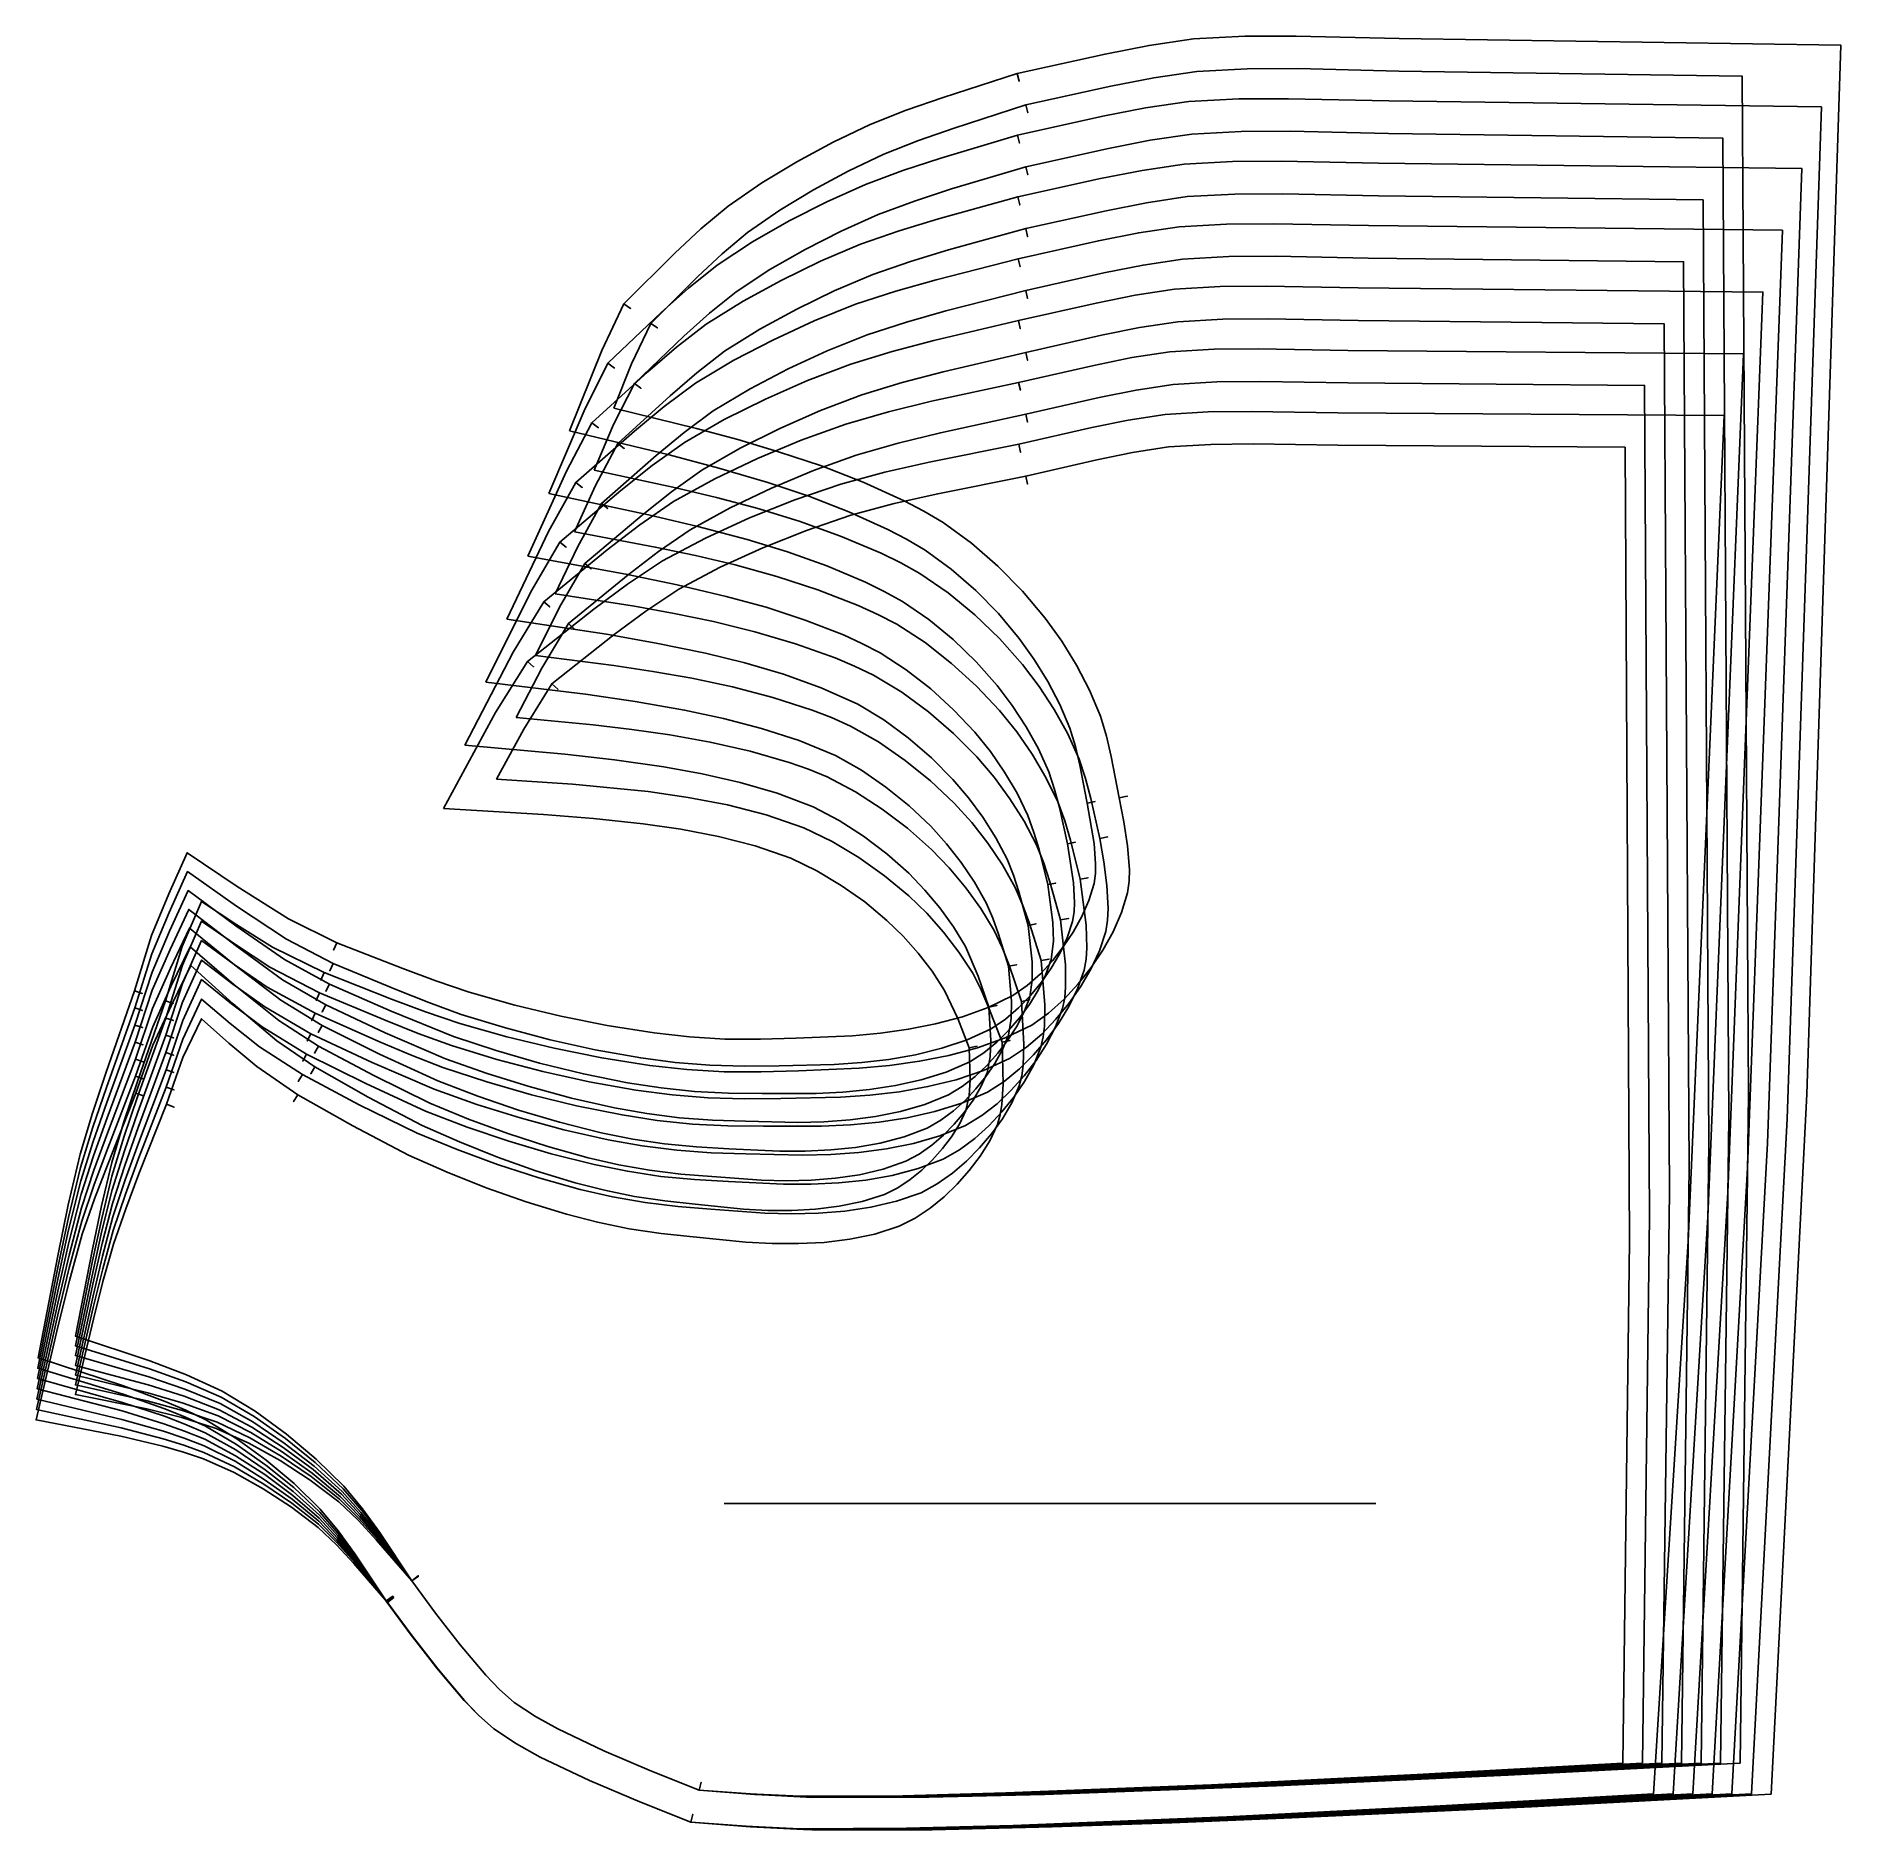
# Model space of a CAD drawing. Header units: inches. Extents: x 0 to 21.8, y 0 to 21.7.
import ezdxf

# ---------------------------------------------------------------- set-up
doc = ezdxf.new("R2010")
doc.units = ezdxf.units.IN

msp = doc.modelspace()

# ---------------------------------------------------------------- linework, layer by layer
at = {"layer": 'T001L001'}
for points in [[(6.449, 16.919), (6.839, 17.89), (7.108, 18.457), (7.188, 18.4), (7.108, 18.457), (7.721, 19.067), (8.036, 19.361), (8.366, 19.639), (8.774, 19.92), (9.199, 20.175), (9.636, 20.411), (10.084, 20.624), (10.521, 20.797), (10.965, 20.953), (11.862, 21.242), (11.887, 21.147), (11.862, 21.242), (12.924, 21.476), (13.457, 21.581), (13.994, 21.66), (14.613, 21.692), (15.235, 21.694), (16.479, 21.664), (21.821, 21.584), (21.411, 8.897), (20.977, 0.434), (18.08, 0.281), (15.182, 0.145), (13.733, 0.085), (12.284, 0.036), (10.834, 0.002), (9.385, 0), (8.651, 0.037), (7.917, 0.093), (7.939, 0.189), (7.917, 0.093), (7.301, 0.338), (6.691, 0.599), (6.095, 0.881), (5.809, 1.041), (5.536, 1.222), (5.348, 1.389), (5.173, 1.571), (4.847, 1.958), (4.535, 2.36), (4.232, 2.77), (4.312, 2.826), (4.232, 2.77), (3.852, 3.34), (3.651, 3.617), (3.435, 3.88), (3.121, 4.189), (2.783, 4.471), (2.428, 4.731), (2.053, 4.961), (1.81, 5.078), (1.562, 5.183), (1.056, 5.372), (0.024, 5.708), (0.261, 6.944), (0.388, 7.56), (0.533, 8.172), (0.683, 8.67), (0.847, 9.164), (1.19, 10.147), (1.284, 10.116), (1.19, 10.147), (1.397, 10.818), (1.604, 11.32), (1.825, 11.817), (2.433, 11.408), (3.053, 11.018), (3.637, 10.73), (3.597, 10.64), (3.637, 10.73), (4.433, 10.416), (4.833, 10.268), (5.237, 10.131), (5.788, 9.974), (6.345, 9.84), (6.906, 9.727), (7.471, 9.638), (7.898, 9.591), (8.328, 9.564), (8.757, 9.562), (9.186, 9.577), (9.87, 9.605), (10.21, 9.636), (10.548, 9.683), (10.876, 9.748), (11.199, 9.835), (11.511, 9.947), (11.809, 10.091), (11.983, 10.213), (12.142, 10.355), (12.287, 10.512), (12.418, 10.681), (12.538, 10.859), (12.643, 11.046), (12.729, 11.241), (12.792, 11.445), (12.807, 11.565), (12.81, 11.685), (12.791, 11.928), (12.706, 12.419), (12.803, 12.437), (12.706, 12.419), (12.618, 12.876), (12.565, 13.102), (12.498, 13.324), (12.376, 13.612), (12.232, 13.889), (12.069, 14.156), (11.887, 14.41), (11.634, 14.709), (11.36, 14.989), (11.064, 15.247), (10.748, 15.477), (10.525, 15.608), (10.297, 15.728), (9.826, 15.942), (9.342, 16.13), (8.849, 16.294), (8.255, 16.47), (7.656, 16.629), (6.449, 16.919)], [(6.984, 17.194), (7.2, 17.732), (7.432, 18.22), (7.512, 18.164), (7.432, 18.22), (8.002, 18.788), (8.295, 19.062), (8.602, 19.32), (8.993, 19.59), (9.4, 19.834), (9.819, 20.06), (10.248, 20.264), (10.67, 20.431), (11.099, 20.582), (11.965, 20.861), (11.99, 20.766), (11.965, 20.861), (12.995, 21.088), (13.512, 21.189), (14.032, 21.266), (14.642, 21.297), (15.253, 21.3), (16.477, 21.271), (20.628, 21.209), (20.705, 8.9), (20.602, 0.809), (17.8, 0.662), (14.997, 0.532), (12.194, 0.428), (10.792, 0.396), (9.39, 0.394), (8.704, 0.429), (8.018, 0.481), (8.04, 0.577), (8.018, 0.481), (7.439, 0.711), (6.866, 0.956), (6.307, 1.221), (6.038, 1.371), (5.782, 1.541), (5.603, 1.7), (5.437, 1.872), (5.128, 2.24), (4.83, 2.622), (4.543, 3.012), (4.623, 3.068), (4.543, 3.012), (4.151, 3.599), (3.945, 3.884), (3.722, 4.156), (3.387, 4.484), (3.026, 4.785), (2.648, 5.063), (2.248, 5.308), (1.819, 5.504), (1.377, 5.672), (0.476, 5.972), (0.68, 7.025), (0.79, 7.549), (0.914, 8.07), (1.062, 8.563), (1.225, 9.053), (1.565, 10.027), (1.658, 9.996), (1.565, 10.027), (1.767, 10.682), (2.001, 11.228), (2.426, 10.945), (2.858, 10.675), (3.481, 10.368), (3.441, 10.278), (3.481, 10.368), (4.298, 10.046), (4.71, 9.893), (5.125, 9.752), (5.692, 9.592), (6.264, 9.454), (6.84, 9.338), (7.421, 9.246), (7.869, 9.196), (8.318, 9.168), (8.768, 9.166), (9.218, 9.182), (9.953, 9.212), (10.318, 9.246), (10.682, 9.296), (11.034, 9.366), (11.381, 9.459), (11.717, 9.579), (12.037, 9.734), (12.242, 9.879), (12.43, 10.046), (12.601, 10.232), (12.756, 10.431), (12.898, 10.641), (13.021, 10.862), (13.123, 11.093), (13.197, 11.333), (13.215, 11.474), (13.218, 11.616), (13.196, 11.902), (13.152, 12.192), (13.096, 12.481), (13.192, 12.5), (13.096, 12.481), (13, 12.98), (12.942, 13.226), (12.869, 13.468), (12.736, 13.783), (12.578, 14.086), (12.4, 14.378), (12.201, 14.655), (11.927, 14.98), (11.629, 15.283), (11.31, 15.562), (10.967, 15.812), (10.734, 15.949), (10.494, 16.074), (10.001, 16.298), (9.494, 16.495), (8.978, 16.668), (8.484, 16.815), (7.986, 16.949), (6.984, 17.194)], [(6.198, 16.162), (6.625, 17.162), (6.914, 17.737), (6.993, 17.678), (6.914, 17.737), (7.558, 18.351), (7.889, 18.646), (8.235, 18.924), (8.661, 19.205), (9.105, 19.458), (9.56, 19.691), (10.026, 19.9), (10.479, 20.068), (10.938, 20.218), (11.866, 20.495), (11.89, 20.4), (11.866, 20.495), (12.897, 20.724), (13.415, 20.825), (13.936, 20.903), (14.54, 20.934), (15.144, 20.937), (16.355, 20.91), (21.585, 20.838), (21.171, 8.601), (20.74, 0.435), (17.896, 0.282), (15.05, 0.148), (12.205, 0.039), (10.782, 0.005), (9.359, 0.002), (8.638, 0.039), (7.918, 0.093), (7.94, 0.189), (7.918, 0.093), (7.301, 0.338), (6.691, 0.599), (6.095, 0.881), (5.809, 1.041), (5.536, 1.222), (5.348, 1.389), (5.174, 1.57), (4.849, 1.956), (4.536, 2.357), (4.234, 2.767), (4.314, 2.824), (4.234, 2.767), (3.85, 3.321), (3.648, 3.589), (3.43, 3.844), (3.115, 4.141), (2.777, 4.413), (2.422, 4.663), (2.048, 4.882), (1.805, 4.993), (1.557, 5.093), (1.051, 5.27), (0.021, 5.584), (0.262, 6.801), (0.391, 7.408), (0.537, 8.01), (0.687, 8.497), (0.851, 8.98), (1.193, 9.941), (1.286, 9.909), (1.193, 9.941), (1.399, 10.597), (1.609, 11.095), (1.831, 11.589), (2.424, 11.172), (3.028, 10.773), (3.592, 10.48), (3.551, 10.391), (3.592, 10.48), (4.362, 10.158), (4.75, 10.005), (5.141, 9.863), (5.676, 9.699), (6.216, 9.557), (6.761, 9.435), (7.311, 9.337), (7.727, 9.282), (8.145, 9.247), (8.564, 9.236), (8.983, 9.242), (9.65, 9.256), (9.982, 9.28), (10.312, 9.318), (10.633, 9.375), (10.949, 9.453), (11.256, 9.555), (11.549, 9.69), (11.721, 9.805), (11.878, 9.94), (12.022, 10.09), (12.154, 10.251), (12.274, 10.421), (12.379, 10.601), (12.467, 10.79), (12.532, 10.986), (12.549, 11.101), (12.554, 11.217), (12.541, 11.452), (12.469, 11.926), (12.566, 11.944), (12.469, 11.926), (12.372, 12.366), (12.315, 12.583), (12.245, 12.796), (12.118, 13.074), (11.97, 13.342), (11.803, 13.598), (11.619, 13.842), (11.364, 14.128), (11.087, 14.395), (10.792, 14.639), (10.476, 14.856), (10.255, 14.979), (10.028, 15.09), (9.562, 15.287), (9.083, 15.458), (8.596, 15.606), (8.002, 15.764), (7.403, 15.906), (6.198, 16.162)], [(6.747, 16.446), (6.982, 16.996), (7.233, 17.494), (7.312, 17.435), (7.233, 17.494), (7.833, 18.066), (8.142, 18.342), (8.463, 18.601), (8.873, 18.87), (9.298, 19.113), (9.735, 19.336), (10.182, 19.537), (10.621, 19.699), (11.066, 19.845), (11.965, 20.113), (11.989, 20.018), (11.965, 20.113), (12.966, 20.335), (13.469, 20.434), (13.975, 20.509), (14.568, 20.54), (15.163, 20.543), (16.353, 20.516), (20.392, 20.461), (20.465, 8.603), (20.366, 0.809), (17.616, 0.663), (14.866, 0.535), (12.115, 0.431), (10.74, 0.399), (9.364, 0.396), (8.691, 0.43), (8.018, 0.481), (8.04, 0.577), (8.018, 0.481), (7.439, 0.711), (6.866, 0.956), (6.307, 1.221), (6.038, 1.371), (5.782, 1.541), (5.603, 1.7), (5.437, 1.872), (5.128, 2.24), (4.83, 2.622), (4.543, 3.012), (4.623, 3.069), (4.543, 3.012), (4.146, 3.584), (3.937, 3.861), (3.712, 4.124), (3.375, 4.442), (3.014, 4.732), (2.635, 4.999), (2.236, 5.233), (1.81, 5.418), (1.37, 5.575), (0.476, 5.854), (0.682, 6.883), (0.793, 7.396), (0.917, 7.905), (1.066, 8.388), (1.228, 8.866), (1.567, 9.818), (1.66, 9.787), (1.567, 9.818), (1.769, 10.458), (2.001, 10.991), (2.41, 10.707), (2.827, 10.434), (3.428, 10.122), (3.387, 10.032), (3.428, 10.122), (4.22, 9.791), (4.619, 9.633), (5.022, 9.487), (5.571, 9.319), (6.127, 9.172), (6.688, 9.047), (7.253, 8.946), (7.689, 8.888), (8.127, 8.852), (8.566, 8.84), (9.006, 8.846), (9.724, 8.861), (10.082, 8.887), (10.437, 8.928), (10.783, 8.989), (11.123, 9.073), (11.454, 9.184), (11.77, 9.329), (11.973, 9.466), (12.159, 9.625), (12.331, 9.803), (12.486, 9.994), (12.629, 10.196), (12.753, 10.409), (12.857, 10.633), (12.935, 10.866), (12.955, 11.003), (12.961, 11.142), (12.946, 11.422), (12.909, 11.706), (12.86, 11.989), (12.956, 12.008), (12.86, 11.989), (12.752, 12.475), (12.689, 12.715), (12.612, 12.95), (12.473, 13.255), (12.31, 13.548), (12.128, 13.829), (11.925, 14.096), (11.649, 14.407), (11.349, 14.696), (11.029, 14.961), (10.686, 15.196), (10.454, 15.325), (10.216, 15.441), (9.727, 15.648), (9.225, 15.827), (8.715, 15.983), (8.227, 16.114), (7.736, 16.232), (6.747, 16.446)], [(5.946, 15.403), (6.411, 16.433), (6.72, 17.017), (6.798, 16.957), (6.72, 17.017), (7.396, 17.634), (7.742, 17.931), (8.103, 18.21), (8.548, 18.489), (9.01, 18.74), (9.483, 18.971), (9.967, 19.176), (10.436, 19.338), (10.911, 19.483), (11.869, 19.748), (11.893, 19.652), (11.869, 19.748), (12.871, 19.971), (13.373, 20.07), (13.879, 20.146), (14.466, 20.178), (15.054, 20.181), (16.232, 20.156), (21.35, 20.091), (20.932, 8.304), (20.503, 0.435), (17.712, 0.284), (14.919, 0.15), (12.127, 0.043), (10.73, 0.008), (9.334, 0.004), (8.625, 0.04), (7.918, 0.093), (7.94, 0.189), (7.918, 0.093), (7.301, 0.338), (6.691, 0.599), (6.096, 0.881), (5.809, 1.041), (5.536, 1.222), (5.349, 1.388), (5.175, 1.569), (4.85, 1.955), (4.538, 2.355), (4.237, 2.764), (4.316, 2.822), (4.237, 2.764), (3.848, 3.301), (3.644, 3.56), (3.425, 3.807), (3.109, 4.094), (2.77, 4.355), (2.416, 4.595), (2.043, 4.803), (1.8, 4.908), (1.551, 5.002), (1.046, 5.169), (0.017, 5.46), (0.262, 6.659), (0.393, 7.256), (0.541, 7.849), (0.691, 8.324), (0.855, 8.796), (1.195, 9.734), (1.288, 9.703), (1.195, 9.734), (1.402, 10.375), (1.614, 10.871), (1.838, 11.36), (2.415, 10.935), (3.004, 10.528), (3.548, 10.23), (3.504, 10.142), (3.548, 10.23), (4.292, 9.9), (5.046, 9.595), (5.564, 9.424), (6.088, 9.274), (6.617, 9.143), (7.151, 9.035), (7.556, 8.973), (7.962, 8.93), (8.371, 8.911), (8.779, 8.907), (9.43, 8.907), (9.754, 8.923), (10.077, 8.953), (10.391, 9.001), (10.7, 9.071), (11.002, 9.164), (11.29, 9.289), (11.459, 9.397), (11.615, 9.525), (11.758, 9.667), (11.889, 9.821), (12.01, 9.984), (12.116, 10.157), (12.205, 10.338), (12.273, 10.528), (12.299, 10.75), (12.292, 10.975), (12.232, 11.433), (12.329, 11.451), (12.232, 11.433), (12.126, 11.856), (12.065, 12.064), (11.992, 12.268), (11.86, 12.537), (11.708, 12.794), (11.538, 13.04), (11.351, 13.274), (11.093, 13.547), (10.816, 13.8), (10.52, 14.031), (10.205, 14.235), (9.985, 14.349), (9.76, 14.452), (9.298, 14.632), (8.825, 14.786), (8.344, 14.918), (7.749, 15.058), (7.151, 15.183), (5.946, 15.403)], [(6.511, 15.698), (6.765, 16.259), (7.034, 16.767), (7.111, 16.707), (7.034, 16.767), (7.665, 17.344), (7.988, 17.621), (8.325, 17.882), (8.752, 18.15), (9.196, 18.391), (9.65, 18.612), (10.116, 18.809), (10.571, 18.968), (11.033, 19.108), (11.965, 19.365), (11.988, 19.27), (11.965, 19.365), (12.938, 19.582), (13.427, 19.679), (13.919, 19.753), (14.495, 19.783), (15.073, 19.787), (16.23, 19.762), (20.155, 19.713), (20.226, 8.306), (20.13, 0.809), (17.433, 0.665), (14.735, 0.537), (12.037, 0.434), (10.688, 0.402), (9.338, 0.398), (8.678, 0.432), (8.018, 0.481), (8.04, 0.577), (8.018, 0.481), (7.439, 0.711), (6.866, 0.956), (6.307, 1.221), (6.038, 1.371), (5.782, 1.541), (5.603, 1.7), (5.437, 1.872), (5.128, 2.24), (4.83, 2.622), (4.543, 3.012), (4.622, 3.07), (4.543, 3.012), (4.14, 3.568), (3.928, 3.838), (3.701, 4.093), (3.363, 4.4), (3.001, 4.679), (2.622, 4.934), (2.224, 5.157), (1.8, 5.332), (1.364, 5.479), (0.476, 5.736), (0.684, 6.742), (0.796, 7.244), (0.921, 7.741), (1.069, 8.213), (1.231, 8.68), (1.569, 9.61), (1.662, 9.578), (1.569, 9.61), (1.77, 10.235), (2.001, 10.755), (2.394, 10.468), (2.795, 10.193), (3.376, 9.876), (3.332, 9.787), (3.376, 9.876), (4.142, 9.535), (4.527, 9.373), (4.918, 9.222), (5.451, 9.046), (5.99, 8.891), (6.535, 8.757), (7.084, 8.646), (7.509, 8.58), (7.936, 8.535), (8.365, 8.515), (8.794, 8.511), (9.495, 8.511), (9.845, 8.528), (10.193, 8.561), (10.532, 8.612), (10.866, 8.688), (11.191, 8.788), (11.502, 8.923), (11.704, 9.052), (11.889, 9.204), (12.06, 9.374), (12.216, 9.557), (12.36, 9.751), (12.486, 9.957), (12.592, 10.173), (12.673, 10.399), (12.696, 10.532), (12.705, 10.668), (12.695, 10.941), (12.623, 11.497), (12.72, 11.515), (12.623, 11.497), (12.505, 11.97), (12.437, 12.203), (12.354, 12.432), (12.21, 12.727), (12.042, 13.01), (11.856, 13.28), (11.65, 13.536), (11.371, 13.833), (11.069, 14.108), (10.748, 14.36), (10.406, 14.581), (10.175, 14.7), (9.938, 14.808), (9.453, 14.997), (8.956, 15.159), (8.452, 15.298), (7.971, 15.413), (7.486, 15.515), (6.511, 15.698)], [(5.693, 14.643), (6.197, 15.703), (6.526, 16.296), (6.603, 16.235), (6.526, 16.296), (7.233, 16.917), (7.595, 17.216), (7.971, 17.495), (8.434, 17.773), (8.914, 18.022), (9.406, 18.25), (9.908, 18.451), (10.393, 18.609), (10.883, 18.748), (11.873, 19.001), (11.896, 18.905), (11.873, 19.001), (12.844, 19.218), (13.331, 19.315), (13.822, 19.389), (14.392, 19.421), (14.964, 19.425), (16.108, 19.402), (21.114, 19.345), (20.692, 8.007), (20.266, 0.435), (17.528, 0.285), (14.788, 0.153), (12.049, 0.046), (10.678, 0.011), (9.308, 0.006), (8.613, 0.041), (7.918, 0.093), (7.94, 0.189), (7.918, 0.093), (7.301, 0.338), (6.691, 0.599), (6.096, 0.881), (5.809, 1.041), (5.536, 1.222), (5.349, 1.388), (5.176, 1.569), (4.851, 1.953), (4.54, 2.353), (4.239, 2.761), (4.318, 2.82), (4.239, 2.761), (3.847, 3.281), (3.641, 3.532), (3.421, 3.77), (3.103, 4.046), (2.764, 4.297), (2.41, 4.526), (2.039, 4.724), (1.795, 4.824), (1.546, 4.912), (1.041, 5.067), (0.013, 5.335), (0.263, 6.515), (0.396, 7.103), (0.546, 7.687), (0.695, 8.152), (0.858, 8.612), (1.198, 9.528), (1.291, 9.496), (1.198, 9.528), (1.404, 10.154), (1.619, 10.646), (1.846, 11.133), (2.407, 10.699), (2.98, 10.282), (3.503, 9.98), (3.458, 9.893), (3.503, 9.98), (4.222, 9.641), (4.951, 9.327), (5.452, 9.149), (5.96, 8.99), (6.473, 8.851), (6.992, 8.734), (7.385, 8.664), (7.78, 8.613), (8.178, 8.585), (8.576, 8.572), (9.21, 8.557), (9.526, 8.565), (9.841, 8.588), (10.148, 8.628), (10.452, 8.689), (10.747, 8.773), (11.031, 8.888), (11.198, 8.99), (11.352, 9.11), (11.495, 9.245), (11.626, 9.392), (11.746, 9.548), (11.853, 9.713), (11.944, 9.887), (12.014, 10.07), (12.044, 10.282), (12.042, 10.499), (11.995, 10.939), (12.091, 10.958), (11.995, 10.939), (11.881, 11.345), (11.816, 11.545), (11.739, 11.74), (11.603, 11.999), (11.446, 12.246), (11.273, 12.482), (11.083, 12.705), (10.824, 12.966), (10.545, 13.206), (10.249, 13.424), (9.935, 13.614), (9.493, 13.813), (9.035, 13.977), (8.567, 14.115), (8.092, 14.23), (7.497, 14.352), (6.898, 14.459), (5.693, 14.643)], [(6.275, 14.95), (6.548, 15.523), (6.834, 16.041), (6.911, 15.979), (6.834, 16.041), (7.496, 16.622), (7.835, 16.901), (8.187, 17.162), (8.632, 17.43), (9.094, 17.67), (9.566, 17.888), (10.049, 18.082), (10.522, 18.236), (11, 18.371), (11.965, 18.617), (11.987, 18.522), (11.965, 18.617), (12.91, 18.829), (13.384, 18.924), (13.862, 18.996), (14.422, 19.027), (14.983, 19.031), (16.107, 19.008), (19.919, 18.965), (19.986, 8.01), (19.894, 0.809), (17.249, 0.666), (14.604, 0.539), (11.959, 0.437), (10.636, 0.405), (9.313, 0.401), (8.665, 0.433), (8.018, 0.481), (8.04, 0.577), (8.018, 0.481), (7.439, 0.711), (6.866, 0.956), (6.307, 1.221), (6.038, 1.371), (5.782, 1.541), (5.603, 1.7), (5.437, 1.872), (5.128, 2.24), (4.83, 2.622), (4.543, 3.012), (4.622, 3.07), (4.543, 3.012), (4.134, 3.553), (3.92, 3.814), (3.691, 4.062), (3.351, 4.357), (2.988, 4.625), (2.61, 4.87), (2.213, 5.082), (1.79, 5.246), (1.357, 5.382), (0.476, 5.618), (0.687, 6.601), (0.799, 7.091), (0.924, 7.577), (1.073, 8.037), (1.234, 8.493), (1.57, 9.401), (1.663, 9.368), (1.57, 9.401), (1.772, 10.011), (2.001, 10.519), (2.378, 10.23), (2.764, 9.953), (3.323, 9.629), (3.278, 9.542), (3.323, 9.629), (4.063, 9.28), (4.814, 8.957), (5.33, 8.773), (5.853, 8.61), (6.382, 8.467), (6.916, 8.346), (7.329, 8.273), (7.745, 8.219), (8.163, 8.189), (8.582, 8.176), (9.267, 8.16), (9.608, 8.169), (9.949, 8.193), (10.281, 8.236), (10.609, 8.302), (10.928, 8.393), (11.235, 8.517), (11.435, 8.639), (11.619, 8.783), (11.79, 8.945), (11.946, 9.12), (12.09, 9.307), (12.218, 9.504), (12.327, 9.713), (12.411, 9.932), (12.436, 10.062), (12.448, 10.194), (12.445, 10.461), (12.387, 11.005), (12.484, 11.023), (12.387, 11.005), (12.258, 11.465), (12.184, 11.692), (12.097, 11.914), (11.947, 12.199), (11.774, 12.471), (11.584, 12.731), (11.375, 12.977), (11.092, 13.26), (10.789, 13.521), (10.467, 13.758), (10.125, 13.965), (9.895, 14.076), (9.66, 14.175), (9.18, 14.346), (8.688, 14.491), (8.189, 14.613), (7.714, 14.712), (7.236, 14.798), (6.275, 14.95)], [(5.439, 13.881), (5.983, 14.973), (6.331, 15.575), (6.407, 15.512), (6.331, 15.575), (7.069, 16.2), (7.447, 16.5), (7.839, 16.78), (8.32, 17.057), (8.819, 17.304), (9.328, 17.529), (9.849, 17.726), (10.349, 17.879), (10.855, 18.012), (11.876, 18.253), (11.898, 18.157), (11.876, 18.253), (12.817, 18.465), (13.289, 18.56), (13.765, 18.633), (14.318, 18.664), (14.873, 18.668), (15.984, 18.648), (20.879, 18.598), (20.453, 7.71), (20.029, 0.435), (17.344, 0.287), (14.657, 0.155), (11.97, 0.049), (10.627, 0.014), (9.283, 0.009), (8.6, 0.042), (7.918, 0.093), (7.94, 0.189), (7.918, 0.093), (7.301, 0.338), (6.691, 0.599), (6.096, 0.881), (5.809, 1.041), (5.536, 1.222), (5.35, 1.388), (5.176, 1.568), (4.853, 1.952), (4.542, 2.351), (4.242, 2.758), (4.32, 2.817), (4.242, 2.758), (3.845, 3.261), (3.638, 3.503), (3.417, 3.733), (3.098, 3.999), (2.758, 4.239), (2.405, 4.458), (2.034, 4.645), (1.79, 4.739), (1.541, 4.822), (1.035, 4.965), (0.009, 5.21), (0.263, 6.372), (0.398, 6.951), (0.55, 7.525), (0.699, 7.979), (0.862, 8.428), (1.201, 9.322), (1.293, 9.289), (1.201, 9.322), (1.407, 9.933), (1.624, 10.422), (1.854, 10.906), (2.399, 10.463), (2.957, 10.036), (3.459, 9.73), (3.411, 9.644), (3.459, 9.73), (4.152, 9.382), (4.856, 9.059), (5.34, 8.873), (5.832, 8.706), (6.33, 8.558), (6.833, 8.432), (7.214, 8.355), (7.599, 8.296), (7.986, 8.259), (8.374, 8.237), (8.991, 8.208), (9.299, 8.208), (9.607, 8.223), (9.907, 8.254), (10.204, 8.306), (10.494, 8.381), (10.773, 8.487), (10.937, 8.582), (11.09, 8.695), (11.232, 8.823), (11.362, 8.963), (11.483, 9.111), (11.591, 9.269), (11.683, 9.437), (11.755, 9.613), (11.789, 9.815), (11.792, 10.023), (11.757, 10.446), (11.854, 10.464), (11.757, 10.446), (11.635, 10.834), (11.567, 11.025), (11.487, 11.211), (11.346, 11.461), (11.185, 11.698), (11.009, 11.924), (10.817, 12.137), (10.554, 12.384), (10.274, 12.611), (9.978, 12.816), (9.665, 12.993), (9.226, 13.175), (8.772, 13.322), (8.31, 13.443), (7.841, 13.542), (7.244, 13.646), (6.644, 13.734), (5.439, 13.881)], [(6.039, 14.202), (6.33, 14.787), (6.635, 15.314), (6.711, 15.251), (6.635, 15.314), (7.327, 15.9), (7.681, 16.181), (8.049, 16.443), (8.512, 16.71), (8.992, 16.948), (9.482, 17.164), (9.983, 17.354), (10.472, 17.504), (10.967, 17.634), (11.965, 17.869), (11.987, 17.774), (11.965, 17.869), (12.882, 18.076), (13.342, 18.168), (13.805, 18.239), (14.348, 18.27), (14.893, 18.274), (15.984, 18.254), (19.683, 18.216), (19.747, 7.713), (19.657, 0.809), (17.066, 0.668), (14.473, 0.542), (11.881, 0.44), (10.584, 0.408), (9.287, 0.403), (8.652, 0.434), (8.018, 0.481), (8.04, 0.577), (8.018, 0.481), (7.439, 0.711), (6.866, 0.956), (6.307, 1.221), (6.038, 1.371), (5.782, 1.541), (5.603, 1.7), (5.437, 1.872), (5.128, 2.24), (4.83, 2.622), (4.543, 3.012), (4.621, 3.071), (4.543, 3.012), (4.128, 3.537), (3.912, 3.791), (3.681, 4.03), (3.339, 4.315), (2.975, 4.572), (2.597, 4.806), (2.201, 5.007), (1.78, 5.16), (1.35, 5.285), (0.476, 5.5), (0.689, 6.46), (0.802, 6.938), (0.928, 7.413), (1.076, 7.862), (1.237, 8.307), (1.572, 9.192), (1.665, 9.159), (1.572, 9.192), (1.773, 9.788), (2.001, 10.283), (2.363, 9.992), (2.732, 9.712), (3.271, 9.383), (3.223, 9.297), (3.271, 9.383), (3.985, 9.025), (4.71, 8.692), (5.21, 8.5), (5.717, 8.328), (6.229, 8.176), (6.748, 8.046), (7.149, 7.965), (7.554, 7.903), (7.961, 7.864), (8.37, 7.841), (9.038, 7.809), (9.372, 7.809), (9.705, 7.825), (10.03, 7.859), (10.351, 7.916), (10.665, 7.997), (10.968, 8.111), (11.165, 8.226), (11.349, 8.362), (11.519, 8.516), (11.676, 8.684), (11.821, 8.862), (11.951, 9.052), (12.062, 9.253), (12.149, 9.465), (12.177, 9.591), (12.191, 9.719), (12.195, 9.98), (12.151, 10.513), (12.248, 10.531), (12.151, 10.513), (12.01, 10.961), (11.931, 11.181), (11.839, 11.396), (11.684, 11.671), (11.506, 11.933), (11.312, 12.182), (11.1, 12.417), (10.814, 12.687), (10.509, 12.934), (10.186, 13.157), (9.845, 13.35), (9.616, 13.452), (9.383, 13.542), (8.906, 13.696), (8.419, 13.823), (7.927, 13.928), (7.457, 14.011), (6.986, 14.082), (6.039, 14.202)], [(5.184, 13.117), (5.769, 14.243), (6.137, 14.854), (6.211, 14.79), (6.137, 14.854), (6.906, 15.482), (7.299, 15.784), (7.707, 16.064), (8.206, 16.341), (8.723, 16.586), (9.251, 16.807), (9.789, 17.001), (10.305, 17.149), (10.827, 17.277), (11.879, 17.506), (11.901, 17.41), (11.879, 17.506), (12.79, 17.712), (13.247, 17.805), (13.707, 17.876), (14.244, 17.907), (14.783, 17.912), (15.86, 17.893), (20.643, 17.852), (20.213, 7.414), (19.793, 0.435), (17.16, 0.289), (14.526, 0.158), (11.892, 0.052), (10.575, 0.017), (9.257, 0.011), (8.587, 0.044), (7.918, 0.093), (7.94, 0.189), (7.918, 0.093), (7.301, 0.338), (6.691, 0.599), (6.096, 0.881), (5.809, 1.041), (5.536, 1.222), (5.35, 1.387), (5.177, 1.567), (4.854, 1.95), (4.544, 2.348), (4.245, 2.754), (4.322, 2.815), (4.245, 2.754), (3.844, 3.241), (3.635, 3.475), (3.413, 3.696), (3.092, 3.952), (2.753, 4.182), (2.399, 4.389), (2.03, 4.566), (1.785, 4.655), (1.536, 4.731), (1.03, 4.863), (0.005, 5.084), (0.263, 6.229), (0.401, 6.798), (0.554, 7.364), (0.704, 7.806), (0.866, 8.244), (1.203, 9.116), (1.296, 9.082), (1.203, 9.116), (1.41, 9.713), (1.63, 10.199), (1.862, 10.679), (2.392, 10.226), (2.933, 9.79), (3.416, 9.479), (3.366, 9.394), (3.416, 9.479), (4.083, 9.122), (4.761, 8.79), (5.229, 8.596), (5.705, 8.422), (6.186, 8.265), (6.674, 8.129), (7.044, 8.045), (7.418, 7.978), (7.794, 7.932), (8.172, 7.902), (8.772, 7.858), (9.073, 7.851), (9.373, 7.858), (9.666, 7.881), (9.956, 7.924), (10.241, 7.99), (10.515, 8.086), (10.677, 8.174), (10.829, 8.281), (10.969, 8.402), (11.099, 8.534), (11.221, 8.675), (11.329, 8.826), (11.423, 8.986), (11.497, 9.156), (11.534, 9.348), (11.542, 9.547), (11.519, 9.952), (11.616, 9.971), (11.519, 9.952), (11.39, 10.323), (11.236, 10.682), (11.09, 10.922), (10.925, 11.15), (10.745, 11.366), (10.55, 11.569), (10.286, 11.803), (10.005, 12.017), (9.708, 12.208), (9.396, 12.372), (8.959, 12.538), (8.511, 12.668), (8.053, 12.772), (7.591, 12.855), (6.992, 12.94), (6.391, 13.008), (5.184, 13.117)], [(5.803, 13.454), (6.113, 14.05), (6.436, 14.588), (6.51, 14.523), (6.436, 14.588), (7.158, 15.178), (7.527, 15.461), (7.91, 15.724), (8.392, 15.99), (8.89, 16.227), (9.398, 16.44), (9.917, 16.627), (10.423, 16.772), (10.934, 16.897), (11.965, 17.121), (11.986, 17.025), (11.965, 17.121), (12.853, 17.323), (13.299, 17.413), (13.748, 17.482), (14.275, 17.513), (14.803, 17.518), (15.86, 17.5), (19.447, 17.469), (19.507, 7.416), (19.421, 0.809), (16.882, 0.669), (14.342, 0.544), (11.802, 0.444), (10.532, 0.411), (9.261, 0.405), (8.639, 0.436), (8.018, 0.481), (8.04, 0.577), (8.018, 0.481), (7.439, 0.711), (6.866, 0.956), (6.307, 1.221), (6.038, 1.371), (5.782, 1.541), (5.603, 1.7), (5.437, 1.872), (5.128, 2.24), (4.83, 2.622), (4.543, 3.012), (4.62, 3.072), (4.543, 3.012), (4.123, 3.522), (3.904, 3.767), (3.67, 3.999), (3.327, 4.273), (2.963, 4.519), (2.584, 4.741), (2.189, 4.932), (1.771, 5.074), (1.343, 5.188), (0.476, 5.382), (0.691, 6.319), (0.805, 6.785), (0.931, 7.249), (1.08, 7.687), (1.24, 8.12), (1.574, 8.984), (1.667, 8.95), (1.574, 8.984), (1.775, 9.564), (2.001, 10.047), (2.347, 9.754), (2.701, 9.471), (3.219, 9.137), (3.169, 9.052), (3.219, 9.137), (3.907, 8.77), (4.606, 8.427), (5.089, 8.227), (5.58, 8.047), (6.077, 7.886), (6.58, 7.746), (6.969, 7.657), (7.363, 7.586), (7.759, 7.538), (8.158, 7.506), (8.809, 7.458), (9.135, 7.45), (9.461, 7.458), (9.779, 7.483), (10.094, 7.53), (10.403, 7.602), (10.701, 7.706), (10.896, 7.812), (11.079, 7.941), (11.249, 8.087), (11.406, 8.247), (11.552, 8.417), (11.684, 8.6), (11.797, 8.793), (11.887, 8.998), (11.917, 9.12), (11.934, 9.245), (11.944, 9.5), (11.915, 10.02), (12.011, 10.04), (11.915, 10.02), (11.763, 10.456), (11.679, 10.67), (11.582, 10.878), (11.421, 11.143), (11.239, 11.395), (11.04, 11.634), (10.825, 11.857), (10.536, 12.113), (10.229, 12.346), (9.905, 12.555), (9.564, 12.735), (9.337, 12.827), (9.105, 12.908), (8.632, 13.045), (8.151, 13.155), (7.664, 13.243), (7.201, 13.31), (6.736, 13.365), (5.803, 13.454)], [(4.927, 12.352), (5.555, 13.512), (5.942, 14.132), (6.015, 14.067), (5.942, 14.132), (6.742, 14.764), (7.151, 15.067), (7.574, 15.348), (8.092, 15.624), (8.627, 15.867), (9.172, 16.085), (9.729, 16.275), (10.261, 16.419), (10.799, 16.541), (11.882, 16.758), (11.903, 16.662), (11.882, 16.758), (12.763, 16.96), (13.205, 17.05), (13.65, 17.119), (14.17, 17.15), (14.692, 17.155), (15.737, 17.139), (20.408, 17.106), (19.973, 7.117), (19.556, 0.435), (16.976, 0.29), (14.395, 0.16), (11.814, 0.055), (10.523, 0.02), (9.232, 0.013), (8.575, 0.045), (7.918, 0.093), (7.94, 0.189), (7.918, 0.093), (7.301, 0.338), (6.691, 0.599), (6.096, 0.881), (5.809, 1.041), (5.536, 1.222), (5.35, 1.387), (5.178, 1.567), (4.856, 1.949), (4.547, 2.346), (4.247, 2.751), (4.324, 2.812), (4.247, 2.751), (3.843, 3.221), (3.632, 3.447), (3.409, 3.659), (3.088, 3.904), (2.747, 4.124), (2.394, 4.321), (2.026, 4.488), (1.781, 4.57), (1.531, 4.641), (1.025, 4.761), (0, 4.958), (0.263, 6.085), (0.403, 6.646), (0.559, 7.203), (0.708, 7.634), (0.87, 8.061), (1.206, 8.91), (1.298, 8.876), (1.206, 8.91), (1.412, 9.492), (1.636, 9.975), (1.872, 10.453), (2.384, 9.99), (2.91, 9.543), (3.372, 9.227), (3.32, 9.144), (3.372, 9.227), (4.014, 8.862), (4.667, 8.52), (5.119, 8.32), (5.578, 8.137), (6.044, 7.972), (6.516, 7.827), (6.874, 7.735), (7.237, 7.66), (7.603, 7.606), (7.97, 7.566), (8.554, 7.508), (8.846, 7.493), (9.139, 7.492), (9.425, 7.507), (9.709, 7.542), (9.988, 7.599), (10.258, 7.685), (10.418, 7.767), (10.567, 7.866), (10.707, 7.98), (10.837, 8.105), (10.958, 8.239), (11.068, 8.383), (11.163, 8.536), (11.239, 8.699), (11.28, 8.882), (11.292, 9.071), (11.281, 9.458), (11.377, 9.478), (11.281, 9.458), (11.144, 9.812), (10.984, 10.153), (10.834, 10.384), (10.665, 10.602), (10.482, 10.808), (10.285, 11), (10.018, 11.222), (9.735, 11.422), (9.438, 11.6), (9.127, 11.751), (8.694, 11.9), (8.249, 12.013), (7.797, 12.101), (7.34, 12.168), (6.739, 12.233), (6.136, 12.282), (4.927, 12.352)], [(5.567, 12.706), (5.895, 13.314), (6.237, 13.861), (6.31, 13.795), (6.237, 13.861), (6.989, 14.456), (7.374, 14.74), (7.772, 15.005), (8.272, 15.271), (8.788, 15.505), (9.314, 15.716), (9.851, 15.899), (10.373, 16.04), (10.901, 16.16), (11.965, 16.373), (11.985, 16.277), (11.965, 16.373), (12.825, 16.57), (13.257, 16.658), (13.692, 16.726), (14.202, 16.756), (14.713, 16.762), (15.737, 16.745), (19.211, 16.721), (19.267, 7.12), (19.185, 0.809), (16.698, 0.67), (14.211, 0.547), (11.724, 0.447), (10.48, 0.414), (9.236, 0.408), (8.627, 0.437), (8.018, 0.481), (8.04, 0.577), (8.018, 0.481), (7.439, 0.711), (6.866, 0.956), (6.307, 1.221), (6.038, 1.371), (5.782, 1.541), (5.603, 1.7), (5.437, 1.872), (5.128, 2.24), (4.83, 2.622), (4.543, 3.012), (4.62, 3.073), (4.543, 3.012), (4.117, 3.506), (3.895, 3.744), (3.66, 3.968), (3.315, 4.23), (2.95, 4.466), (2.571, 4.677), (2.177, 4.856), (1.761, 4.987), (1.337, 5.091), (0.476, 5.264), (0.693, 6.178), (0.808, 6.633), (0.935, 7.084), (1.083, 7.511), (1.243, 7.934), (1.576, 8.775), (1.668, 8.74), (1.576, 8.775), (1.776, 9.341), (2.001, 9.81), (2.331, 9.516), (2.669, 9.231), (3.166, 8.891), (3.114, 8.808), (3.166, 8.891), (3.828, 8.515), (4.502, 8.162), (4.969, 7.954), (5.443, 7.766), (5.924, 7.596), (6.411, 7.446), (6.789, 7.349), (7.172, 7.269), (7.558, 7.212), (7.945, 7.171), (8.58, 7.107), (8.898, 7.091), (9.216, 7.09), (9.527, 7.106), (9.837, 7.144), (10.14, 7.206), (10.433, 7.3), (10.627, 7.399), (10.809, 7.52), (10.979, 7.658), (11.136, 7.81), (11.283, 7.973), (11.416, 8.147), (11.532, 8.333), (11.625, 8.531), (11.658, 8.649), (11.678, 8.771), (11.694, 9.019), (11.679, 9.528), (11.775, 9.548), (11.679, 9.528), (11.516, 9.951), (11.426, 10.158), (11.324, 10.36), (11.157, 10.615), (10.971, 10.857), (10.768, 11.085), (10.55, 11.298), (10.258, 11.54), (9.949, 11.759), (9.624, 11.954), (9.283, 12.119), (8.827, 12.275), (8.358, 12.395), (7.882, 12.487), (7.401, 12.558), (6.486, 12.648), (5.567, 12.706)], [(8.318, 3.949), (16.199, 3.949)]]:
    msp.add_lwpolyline(points, dxfattribs=at)

doc.saveas('drawing.dxf')
